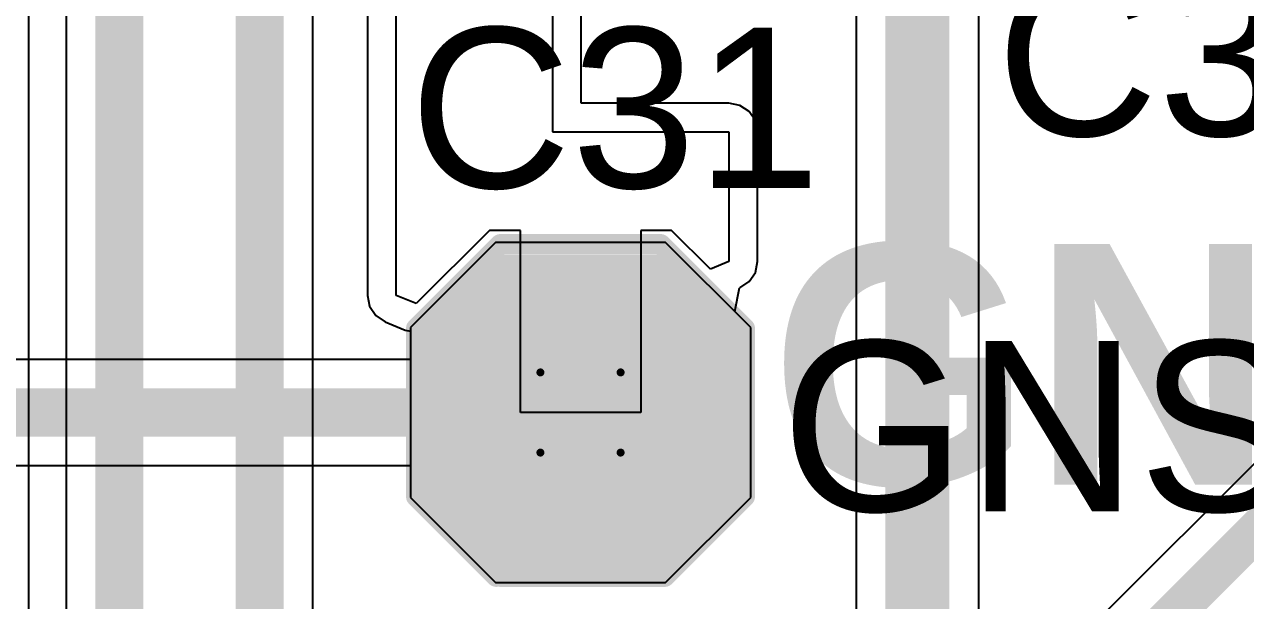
# Model space of a CAD drawing. Header units: inches. Extents: x -0.1 to 17.9, y -0.8 to 4.8.
# Drawn here: x 1.0113 to 1.3158, y 1.1131 to 1.2568 of the extents above; entities that cross this region are included whole.
import ezdxf

# ---------------------------------------------------------------- set-up
doc = ezdxf.new("R2010")
doc.units = ezdxf.units.IN
doc.header["$MEASUREMENT"] = 0
for name, color, linetype in [('Bottom Layer 1', 5, 'Continuous'), ('Bottom Solder', 6, 'Continuous'), ('Drill Drawing', 1, 'Continuous'), ('GND+Signal', 16, 'Continuous'), ('Multi-Layer', 9, 'Continuous'), ('Pad Holes', 156, 'Continuous'), ('PWR+Signal', 76, 'Continuous'), ('Top 3D Body', 56, 'Continuous'), ('Top Layer 1', 1, 'Continuous'), ('Top Overlay', 2, 'Continuous'), ('Top Solder', 216, 'Continuous')]:
    doc.layers.add(name, color=color, linetype=linetype)
doc.styles.add('Arial', font='', dxfattribs={"height": 0.2})
doc.styles.add('Arial_Bold', font='', dxfattribs={"height": 0.2})
doc.styles.get('Arial').set_extended_font_data('Arial')
doc.styles.get('Arial_Bold').set_extended_font_data('Arial', bold=True)

# ---------------------------------------------------------------- blocks, each defined once
blk = doc.blocks.new('T____P______TH_1_8___H_________0_92___185')
at = {"layer": 'Bottom Layer 1'}
blk.add_hatch(color=5, dxfattribs=at).paths.add_polyline_path([(0.01772, 0.03543), (-0.01772, 0.03543), (-0.03543, 0.01772), (-0.03543, -0.01772), (-0.01772, -0.03543), (0.01772, -0.03543), (0.03543, -0.01772), (0.03543, 0.01772)])
at = {"layer": 'Bottom Solder'}
blk.add_hatch(color=6, dxfattribs=at).paths.add_polyline_path([(0.01972, 0.03943), (-0.01972, 0.03943), (-0.03943, 0.01972), (-0.03943, -0.01972), (-0.01972, -0.03943), (0.01972, -0.03943), (0.03943, -0.01972), (0.03943, 0.01972)])
at = {"layer": 'GND+Signal'}
blk.add_hatch(color=16, dxfattribs=at).paths.add_polyline_path([(0.01772, 0.03543), (-0.01772, 0.03543), (-0.03543, 0.01772), (-0.03543, -0.01772), (-0.01772, -0.03543), (0.01772, -0.03543), (0.03543, -0.01772), (0.03543, 0.01772)])
at = {"layer": 'Multi-Layer'}
blk.add_hatch(color=9, dxfattribs=at).paths.add_polyline_path([(0.01772, 0.03543), (-0.01772, 0.03543), (-0.03543, 0.01772), (-0.03543, -0.01772), (-0.01772, -0.03543), (0.01772, -0.03543), (0.03543, -0.01772), (0.03543, 0.01772)])
at = {"layer": 'Pad Holes'}
h = blk.add_hatch(color=7, dxfattribs=at)
edge = h.paths.add_edge_path()
edge.add_arc((0, 0), 0.01811, 0, 360)
at = {"layer": 'PWR+Signal'}
blk.add_hatch(color=76, dxfattribs=at).paths.add_polyline_path([(0.01772, 0.03543), (-0.01772, 0.03543), (-0.03543, 0.01772), (-0.03543, -0.01772), (-0.01772, -0.03543), (0.01772, -0.03543), (0.03543, -0.01772), (0.03543, 0.01772)])
at = {"layer": 'Top Layer 1'}
blk.add_hatch(color=1, dxfattribs=at).paths.add_polyline_path([(0.01772, 0.03543), (-0.01772, 0.03543), (-0.03543, 0.01772), (-0.03543, -0.01772), (-0.01772, -0.03543), (0.01772, -0.03543), (0.03543, -0.01772), (0.03543, 0.01772)])
at = {"layer": 'Top Solder'}
blk.add_hatch(color=216, dxfattribs=at).paths.add_polyline_path([(0.01972, 0.03943), (-0.01972, 0.03943), (-0.03943, 0.01972), (-0.03943, -0.01972), (-0.01972, -0.03943), (0.01972, -0.03943), (0.03943, -0.01972), (0.03943, 0.01972)])
at = {"layer": 'Top Overlay'}
for points in [[(-0.041, 0.021, 0.005, 0.005, 0), (-0.02, 0.042, 0.005, 0.005, 0)], [(-0.02, 0.042, 0.005, 0.005, 0), (0.02, 0.042, 0.005, 0.005, 0)], [(0.02, 0.042, 0.005, 0.005, 0), (0.041, 0.021, 0.005, 0.005, 0)], [(-0.041, -0.021, 0.005, 0.005, 0), (-0.041, 0.021, 0.005, 0.005, 0)], [(0.041, -0.021, 0.005, 0.005, 0), (0.041, 0.021, 0.005, 0.005, 0)], [(-0.041, -0.021, 0.005, 0.005, 0), (-0.021, -0.041, 0.005, 0.005, 0)], [(0.021, -0.041, 0.005, 0.005, 0), (0.041, -0.021, 0.005, 0.005, 0)], [(-0.02, -0.041, 0.005, 0.005, 0), (0.021, -0.041, 0.005, 0.005, 0)]]:
    blk.add_lwpolyline(points, format="xyseb", dxfattribs=at)
for points in [[(-0.02125, 0.042, 0.0025, 0.0025, 1), (-0.01875, 0.042, 0.0025, 0.0025, 1)], [(-0.02125, 0.042, 0.0025, 0.0025, 1), (-0.01875, 0.042, 0.0025, 0.0025, 1)], [(0.01875, 0.042, 0.0025, 0.0025, 1), (0.02125, 0.042, 0.0025, 0.0025, 1)], [(0.01875, 0.042, 0.0025, 0.0025, 1), (0.02125, 0.042, 0.0025, 0.0025, 1)], [(-0.04225, 0.021, 0.0025, 0.0025, 1), (-0.03975, 0.021, 0.0025, 0.0025, 1)], [(-0.04225, 0.021, 0.0025, 0.0025, 1), (-0.03975, 0.021, 0.0025, 0.0025, 1)], [(0.03975, 0.021, 0.0025, 0.0025, 1), (0.04225, 0.021, 0.0025, 0.0025, 1)], [(0.03975, 0.021, 0.0025, 0.0025, 1), (0.04225, 0.021, 0.0025, 0.0025, 1)], [(-0.04225, -0.021, 0.0025, 0.0025, 1), (-0.03975, -0.021, 0.0025, 0.0025, 1)], [(-0.04225, -0.021, 0.0025, 0.0025, 1), (-0.03975, -0.021, 0.0025, 0.0025, 1)], [(0.03975, -0.021, 0.0025, 0.0025, 1), (0.04225, -0.021, 0.0025, 0.0025, 1)], [(0.03975, -0.021, 0.0025, 0.0025, 1), (0.04225, -0.021, 0.0025, 0.0025, 1)], [(-0.02225, -0.041, 0.0025, 0.0025, 1), (-0.01975, -0.041, 0.0025, 0.0025, 1)], [(-0.02125, -0.041, 0.0025, 0.0025, 1), (-0.01875, -0.041, 0.0025, 0.0025, 1)], [(0.01975, -0.041, 0.0025, 0.0025, 1), (0.02225, -0.041, 0.0025, 0.0025, 1)], [(0.01975, -0.041, 0.0025, 0.0025, 1), (0.02225, -0.041, 0.0025, 0.0025, 1)]]:
    blk.add_lwpolyline(points, format="xyseb", close=True, dxfattribs=at)

msp = doc.modelspace()

# ---------------------------------------------------------------- linework, layer by layer
at = {"layer": 'Bottom Layer 1'}
for p, q in [((1.08325, 0.952), (1.08325, 2.042)), ((1.02175, 1.81765), (1.02175, 1.08054)), ((1.21871, 1.55867), (1.21871, 1.01494)), ((1.24929, 1.02128), (1.24929, 1.34857)), ((1.01244, 1.08612), (1.01244, 1.27381)), ((1.12878, 1.20243), (1.10757, 1.18122)), ((1.17122, 1.20243), (1.12878, 1.20243)), ((1.19243, 1.18122), (1.17122, 1.20243)), ((1.10757, 1.18122), (1.10757, 1.13878)), ((1.19243, 1.13878), (1.19243, 1.18122)), ((1.10757, 1.13878), (1.12878, 1.11757)), ((1.17122, 1.11757), (1.19243, 1.13878)), ((1.12878, 1.11757), (1.17122, 1.11757))]:
    msp.add_line(p, q, dxfattribs=at)
for points in [[(1.07, 0.952, 0.012, 0.012, 0), (1.07, 2.042, 0.012, 0.012, 0)], [(1.035, 0.99831, 0.012, 0.012, 0), (1.035, 1.831, 0.012, 0.012, 0)], [(1.234, 1.01494, 0.016, 0.016, 0), (1.234, 1.565, 0.016, 0.016, 0)]]:
    msp.add_lwpolyline(points, format="xyseb", dxfattribs=at)
at = {"layer": 'Drill Drawing'}
for points in [[(1.14, 1.17, 0.002, 0.002, 0), (1.16, 1.17, 0.002, 0.002, 0)], [(1.14, 1.15, 0.002, 0.002, 0), (1.14, 1.17, 0.002, 0.002, 0)], [(1.16, 1.15, 0.002, 0.002, 0), (1.16, 1.17, 0.002, 0.002, 0)], [(1.14, 1.15, 0.002, 0.002, 0), (1.16, 1.15, 0.002, 0.002, 0)]]:
    msp.add_lwpolyline(points, format="xyseb", dxfattribs=at)
for points in [[(1.1395, 1.17, 0.001, 0.001, 1), (1.1405, 1.17, 0.001, 0.001, 1)], [(1.1395, 1.17, 0.001, 0.001, 1), (1.1405, 1.17, 0.001, 0.001, 1)], [(1.1595, 1.17, 0.001, 0.001, 1), (1.1605, 1.17, 0.001, 0.001, 1)], [(1.1595, 1.17, 0.001, 0.001, 1), (1.1605, 1.17, 0.001, 0.001, 1)], [(1.1395, 1.15, 0.001, 0.001, 1), (1.1405, 1.15, 0.001, 0.001, 1)], [(1.1395, 1.15, 0.001, 0.001, 1), (1.1405, 1.15, 0.001, 0.001, 1)], [(1.1595, 1.15, 0.001, 0.001, 1), (1.1605, 1.15, 0.001, 0.001, 1)], [(1.1595, 1.15, 0.001, 0.001, 1), (1.1605, 1.15, 0.001, 0.001, 1)]]:
    msp.add_lwpolyline(points, format="xyseb", close=True, dxfattribs=at)
at = {"layer": 'GND+Signal'}
for p, q in [((1.12878, 1.20243), (1.10757, 1.18122)), ((1.17122, 1.20243), (1.12878, 1.20243)), ((1.19243, 1.18122), (1.17122, 1.20243)), ((1.10757, 1.18122), (1.10757, 1.13878)), ((1.19243, 1.13878), (1.19243, 1.18122)), ((1.10757, 1.13878), (1.12878, 1.11757)), ((1.17122, 1.11757), (1.19243, 1.13878)), ((1.12878, 1.11757), (1.17122, 1.11757))]:
    msp.add_line(p, q, dxfattribs=at)
at = {"layer": 'PWR+Signal'}
for p, q in [((1.12878, 1.20243), (1.10757, 1.18122)), ((1.17122, 1.20243), (1.12878, 1.20243)), ((1.19243, 1.18122), (1.17122, 1.20243)), ((1.10757, 1.18122), (1.10757, 1.17325)), ((1.19243, 1.13878), (1.19243, 1.18122)), ((1.10757, 1.17325), (0.50701, 1.17325)), ((0.5125, 1.14675), (1.10757, 1.14675)), ((1.10757, 1.14675), (1.10757, 1.13878)), ((1.10757, 1.13878), (1.12878, 1.11757)), ((1.17122, 1.11757), (1.19243, 1.13878)), ((1.12878, 1.11757), (1.17122, 1.11757))]:
    msp.add_line(p, q, dxfattribs=at)
msp.add_lwpolyline([(0.50701, 1.16, 0.012, 0.012, 0), (1.15, 1.16, 0.012, 0.012, 0)], format="xyseb", dxfattribs=at)
msp.add_lwpolyline([(1.147, 1.16, 0.006, 0.006, 1), (1.153, 1.16, 0.006, 0.006, 1)], format="xyseb", close=True, dxfattribs=at)
at = {"layer": 'Top Layer 1'}
for p, q in [((1.143, 1.36), (1.143, 1.23)), ((1.15014, 1.23714), (1.15014, 1.36)), ((1.104, 1.18922), (1.104, 1.284)), ((1.09686, 1.27686), (1.09686, 1.18922)), ((1.187, 1.23714), (1.15014, 1.23714)), ((1.18973, 1.23659), (1.187, 1.23714)), ((1.19205, 1.23505), (1.18973, 1.23659)), ((1.19359, 1.23273), (1.19205, 1.23505)), ((1.19414, 1.23), (1.19359, 1.23273)), ((1.143, 1.23), (1.187, 1.23)), ((1.187, 1.23), (1.187, 1.19768)), ((1.19414, 1.19768), (1.19414, 1.23)), ((1.12728, 1.20543), (1.109, 1.18715)), ((1.135, 1.20543), (1.12728, 1.20543)), ((1.135, 1.16), (1.135, 1.20543)), ((1.17272, 1.20543), (1.165, 1.20543)), ((1.165, 1.20543), (1.165, 1.16)), ((1.18238, 1.19577), (1.17272, 1.20543)), ((1.187, 1.19768), (1.18238, 1.19577)), ((1.19359, 1.19495), (1.19414, 1.19768)), ((1.19205, 1.19264), (1.19359, 1.19495)), ((1.18849, 1.18516), (1.18966, 1.19106)), ((1.18966, 1.19106), (1.18973, 1.19109)), ((1.18973, 1.19109), (1.19205, 1.19264)), ((1.09686, 1.18922), (1.09741, 1.18649)), ((1.109, 1.18715), (1.104, 1.18922)), ((1.09741, 1.18649), (1.09895, 1.18417)), ((1.19243, 1.18122), (1.18849, 1.18516)), ((1.09895, 1.18417), (1.10127, 1.18263)), ((1.10127, 1.18263), (1.10627, 1.18055)), ((1.10627, 1.18055), (1.10757, 1.1803)), ((1.10757, 1.1803), (1.10757, 1.13878)), ((1.19243, 1.13878), (1.19243, 1.18122)), ((1.33535, 1.16465), (1.12895, 0.95826)), ((1.165, 1.16), (1.135, 1.16)), ((1.10757, 1.13878), (1.12878, 1.11757)), ((1.17122, 1.11757), (1.19243, 1.13878)), ((1.12878, 1.11757), (1.17122, 1.11757))]:
    msp.add_line(p, q, dxfattribs=at)
msp.add_lwpolyline([(1.1376, 0.9496, 0.01, 0.01, 0), (1.344, 1.156, 0.01, 0.01, 0)], format="xyseb", dxfattribs=at)

# ---------------------------------------------------------------- block references
msp.add_blockref('T____P______TH_1_8___H_________0_92___185', (1.15, 1.16))

# ---------------------------------------------------------------- texts
at = {"layer": 'Top 3D Body', "style": 'Arial'}
msp.add_text('GNSS3V3', height=0.0425, dxfattribs=at).set_placement((1.2, 1.13536))
at = {"layer": 'Top Overlay'}
for s, height, style, p in [('C30', 0.04, 'Arial', (1.25368, 1.22901)), ('C31', 0.04, 'Arial', (1.10735, 1.21601)), ('GNSS3V3', 0.06, 'Arial_Bold', (1.19733, 1.14203))]:
    msp.add_text(s, height=height, dxfattribs=dict(at, style=style)).set_placement(p)

doc.saveas('drawing.dxf')
